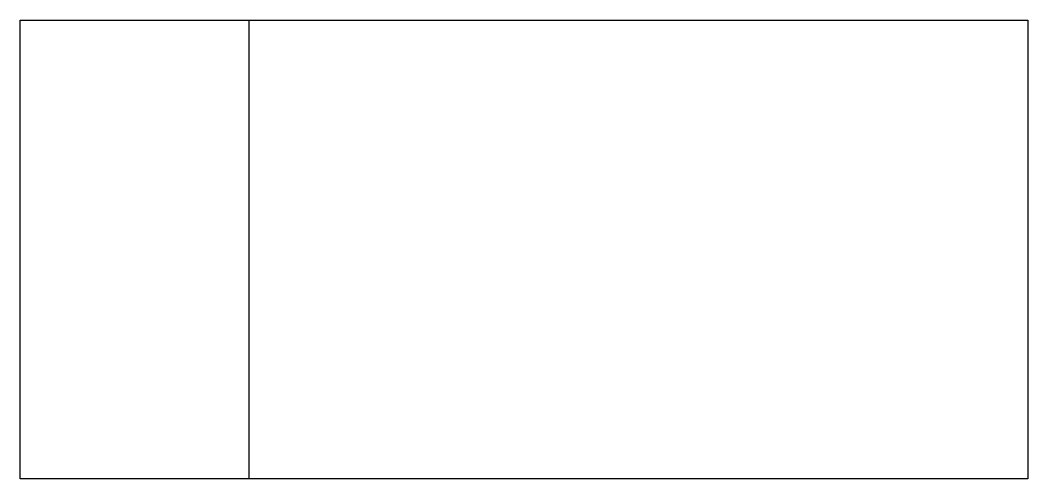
# Model space of a CAD drawing. Header units: millimetres. Extents: x -253 to -231, y 454.3 to 464.3.
import ezdxf

# ---------------------------------------------------------------- set-up
doc = ezdxf.new("R2010")
doc.units = ezdxf.units.MM
doc.layers.get('0').update_dxf_attribs({"linetype": 'CONTINUOUS'})

msp = doc.modelspace()

# ---------------------------------------------------------------- linework, layer by layer
msp.add_line((-248, 454.33), (-248, 464.33))
msp.add_lwpolyline([(-253, 454.33), (-253, 464.33), (-231, 464.33), (-231, 454.33)], close=True)

doc.saveas('drawing.dxf')
